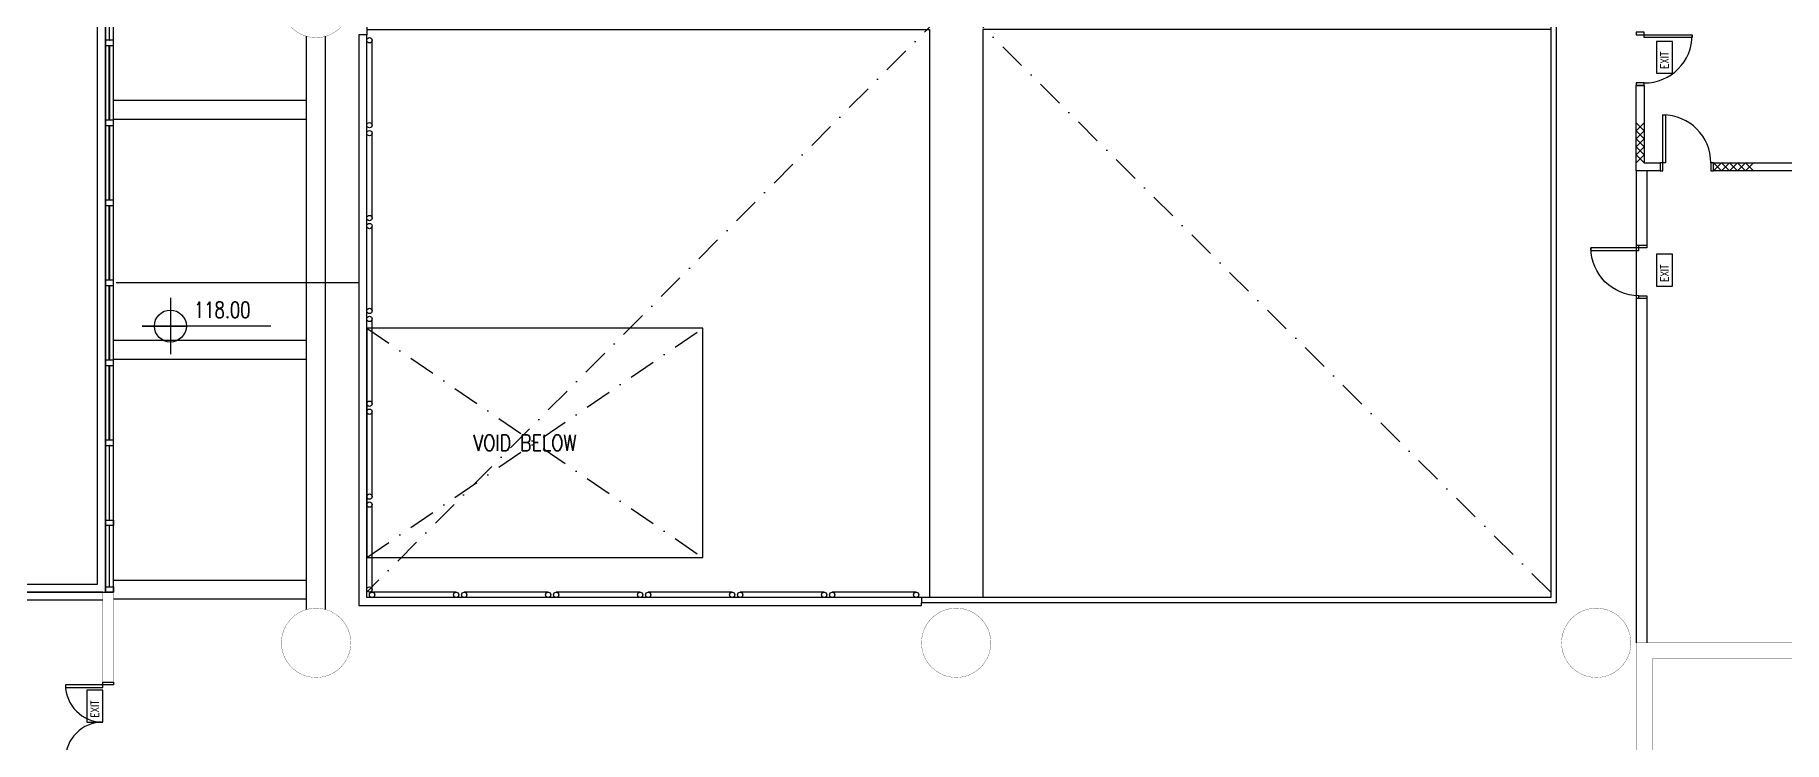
# Model space of a CAD drawing. Extents: x -163000 to 184253, y -124935 to 90032.
# Drawn here: x -23271 to 9521, y -19061 to -5800 of the extents above; entities that cross this region are included whole.
import ezdxf

# ---------------------------------------------------------------- set-up
doc = ezdxf.new("R2010")
doc.units = 0
doc.header["$LTSCALE"] = 1000
doc.header["$MEASUREMENT"] = 0
doc.linetypes.add('s3118a$0$DASHDOT', pattern=[1, 0.5, -0.25, 0, -0.25])
doc.layers.get('0').update_dxf_attribs({"linetype": 'CONTINUOUS'})
for name, color, linetype in [('s3118a$0$20', 7, 'CONTINUOUS'), ('s3118a$0$22', 7, 'CONTINUOUS'), ('s3118a$0$23', 7, 'CONTINUOUS'), ('s3118a$0$25', 7, 'CONTINUOUS'), ('s3118a$0$30', 7, 'CONTINUOUS'), ('s3118a$0$48', 7, 'CONTINUOUS'), ('s3118a$0$56', 7, 'CONTINUOUS'), ('s3118a$0$6', 7, 'CONTINUOUS'), ('s3118a$0$7', 7, 'CONTINUOUS'), ('s3118a$0$9', 7, 'CONTINUOUS'), ('s3118a$0$N-STEEL BEAM', 6, 'CONTINUOUS'), ('s3118a$0$N-TXT', 3, 'CONTINUOUS'), ('s3118a$0$s3118a$0$23', 7, 'CONTINUOUS'), ('s3118a$0$T-N-BD-8-2-2011', 2, 'CONTINUOUS'), ('s4118a$0$30', 2, 'CONTINUOUS'), ('s4118a$0$56', 7, 'CONTINUOUS'), ('s4118a$0$9', 7, 'CONTINUOUS')]:
    doc.layers.add(name, color=color, linetype=linetype)
doc.styles.add('s3118a$0$STANDARD', font='romans.shx', dxfattribs={"width": 0.75})
doc.styles.add('s4118a$0$STANDARD', font='SIMPLEX')

# ---------------------------------------------------------------- blocks, each defined once
blk = doc.blocks.new('s4118a$0$D1500A')
at = {"layer": 's4118a$0$30', "color": 5, "linetype": 'Continuous'}
for points in [[(0, 0), (0.05, 0), (0.05, 0.9), (0.1, 0.9), (0.1, 0.2), (0, 0.2), (0, 0)], [(1.5, 0), (1.45, 0), (1.45, 0.9), (1.4, 0.9), (1.4, 0.2), (1.5, 0.2), (1.5, 0)]]:
    blk.add_lwpolyline(points, dxfattribs=at)
for centre, start, end in [((0.05, 0.2), 0, 90), ((1.450002, 0.2), 90, 180)]:
    blk.add_arc(centre, 0.700001, start, end, dxfattribs=at)
blk = doc.blocks.new('s4118a$0$EXIT')
at = {"layer": 's4118a$0$56', "color": 1, "linetype": 'Continuous'}
blk.add_lwpolyline([(0, 0), (0.6, 0), (0.6, 0.3), (0, 0.3)], close=True, dxfattribs=at)
at = {"layer": 's4118a$0$56', "color": 1, "linetype": 'Continuous', "style": 's4118a$0$STANDARD', "width": 0.8}
blk.add_text('EXIT', height=0.15, rotation=0.00006, dxfattribs=at).set_placement((0.0816, 0.0747))
blk = doc.blocks.new('s4118a')
at = {"layer": 's4118a$0$9', "color": 14, "linetype": 'Continuous', "const_width": 5}
for points in [[(6750, -18250), (6750, -19963), (5482, -32837)], [(7050, -18250), (7050, -19963), (5651, -34188)]]:
    blk.add_lwpolyline(points, dxfattribs=at)
at = {"xscale": 999.9979999999999, "yscale": 999.9979999999999, "zscale": 1000, "rotation": 90}
for name, p in [('s4118a$0$D1500A', (-21800, -19437)), ('s4118a$0$EXIT', (-22000, -18687))]:
    blk.add_blockref(name, p, dxfattribs=at)
blk = doc.blocks.new('s3118a$0$CHAT15')
at = {"layer": 's3118a$0$22', "color": 1, "linetype": 'Continuous'}
for points in [[(0, 0), (0.15, 0.15), (0.3, 0), (0.45, 0.15), (0.6, 0), (0.75, 0.15)], [(0, 0.15), (0.15, 0), (0.3, 0.15), (0.45, 0), (0.6, 0.15), (0.75, 0)]]:
    blk.add_lwpolyline(points, dxfattribs=at)
blk = doc.blocks.new('s3118a$0$EXIT')
at = {"layer": 's3118a$0$56', "color": 1, "linetype": 'Continuous'}
blk.add_lwpolyline([(0, 0), (0.6, 0), (0.6, 0.3), (0, 0.3)], close=True, dxfattribs=at)
at = {"layer": 's3118a$0$56', "color": 1, "linetype": 'Continuous', "style": 's3118a$0$STANDARD', "width": 0.8}
blk.add_text('EXIT', height=0.15, dxfattribs=at).set_placement((0.0816, 0.0747))
blk = doc.blocks.new('s3118a$0$D1000B')
at = {"layer": 's3118a$0$30', "color": 15, "linetype": 'Continuous'}
blk.add_lwpolyline([(0.05, 0.15), (0.05, 1.05), (0.1, 1.05), (0.1, 0.15), (0, 0.15), (0, 0), (0.05, 0), (0.05, 0.15)], dxfattribs=at)
blk.add_lwpolyline([(0.95, 0), (1, 0), (1, 0.15), (0.95, 0.15)], close=True, dxfattribs=at)
blk.add_arc((0.05, 0.15), 0.9, 0, 90, dxfattribs=at)

msp = doc.modelspace()

# ---------------------------------------------------------------- linework, layer by layer
msp.add_lwpolyline([(-30650, -16250), (-21950, -16250), (-21950, 5850), (-30650, 5850)], close=True)
at = {"layer": 's3118a$0$20', "color": 14, "linetype": 'Continuous'}
for p, q in [((6750, -8350), (6750, -6750)), ((6900, -6750), (6750, -6750)), ((6900, -6750), (6900, -8200)), ((7200, -8350), (6750, -8350)), ((6900, -8200), (7200, -8200)), ((7200, -8200), (7200, -8350)), ((6750, -9741), (6950, -9741)), ((6950, -10741), (6750, -10741))]:
    msp.add_line(p, q, dxfattribs=at)
for points in [[(8200, -8350), (8200, -8200), (36157, -8200), (46207, -18250)], [(45995, -18250), (36095, -8350), (8200, -8350)]]:
    msp.add_lwpolyline(points, dxfattribs=at)
at = {"layer": 's3118a$0$20', "color": 14, "linetype": 'Continuous', "const_width": 5}
msp.add_lwpolyline([(-22000, -17937), (-21800, -17937), (-21800, -16250), (-22000, -16250)], close=True, dxfattribs=at)
at = {"layer": 's3118a$0$23', "color": 14, "linetype": 's3118a$0$DASHDOT'}
for p, q in [((5050, 5950), (-17050, -16250)), ((5150, -16250), (-17050, 5850)), ((-17050, -15600), (-10750, -11300)), ((-17050, -11300), (-10750, -15600))]:
    msp.add_line(p, q, dxfattribs=at)
at = {"layer": 's3118a$0$23', "color": 14, "linetype": 'Continuous'}
for p, q in [((6750, -8350), (6750, -9741)), ((6950, -8350), (6950, -9741)), ((6750, -9741), (6750, -10741)), ((6750, -10741), (6750, -17200)), ((6950, -10741), (6950, -17200)), ((-22000, -16250), (-30000, -16250)), ((-22000, -16400), (-30000, -16400))]:
    msp.add_line(p, q, dxfattribs=at)
for points in [[(-17050, 5850), (-17050, -5800), (-17150, -5800)], [(5150, 5850), (5150, -16350), (-6650, -16350), (-6650, -16450)], [(5250, 5850), (5250, -16450), (-6650, -16450)]]:
    msp.add_lwpolyline(points, dxfattribs=at)
for points in [[(-21950, -16250), (-21800, -16250), (-21800, 5400), (-21950, 5400)], [(-17050, -15600), (-10750, -15600), (-10750, -11300), (-17050, -11300)], [(-21800, -16250), (-21950, -16250), (-21950, -16150), (-21800, -16150)]]:
    msp.add_lwpolyline(points, close=True, dxfattribs=at)
at = {"layer": 's3118a$0$23', "color": 3, "linetype": 'Continuous'}
for points in [[(-17150, -5800), (-17200, -5800), (-17200, -16500), (-6650, -16500), (-6650, -16450)], [(-6650, -16350), (-17050, -16350), (-17050, -5800)]]:
    msp.add_lwpolyline(points, dxfattribs=at)
at = {"layer": 's3118a$0$25', "color": 10, "linetype": 'Continuous'}
for p, q in [((-16950, -7491), (-16950, -5900)), ((-16950, -9233), (-16950, -7641)), ((-16950, -10975), (-16950, -9383)), ((-16950, -12716), (-16950, -11125)), ((-16950, -14458), (-16950, -12866)), ((-16950, -16200), (-16950, -14608)), ((-15375, -16250), (-16950, -16250)), ((-13650, -16250), (-15225, -16250)), ((-11925, -16250), (-13500, -16250)), ((-10200, -16250), (-11775, -16250)), ((-8475, -16250), (-10050, -16250)), ((-6750, -16250), (-8325, -16250))]:
    msp.add_line(p, q, dxfattribs=at)
for centre in [(-17000, -5900), (-17000, -7491), (-17000, -7641), (-17000, -9233), (-17000, -9383), (-17000, -10975), (-17000, -11125), (-17000, -12716), (-17000, -12866), (-17000, -14458), (-17000, -14608), (-17000, -16200), (-16950, -16300), (-15375, -16300), (-15225, -16300), (-13650, -16300), (-13500, -16300), (-11925, -16300), (-11775, -16300), (-10200, -16300), (-10050, -16300), (-8475, -16300), (-8325, -16300), (-6750, -16300)]:
    msp.add_circle(centre, 50, dxfattribs=at)
at = {"layer": 's3118a$0$6', "color": 14, "linetype": 'Continuous', "const_width": 5}
for points in [[(-17350, -5200, 1), (-18650, -5200, 1)], [(-17350, -17200, 1), (-18650, -17200, 1)], [(-5350, -17200, 1), (-6650, -17200, 1)], [(6650, -17200, 1), (5350, -17200, 1)]]:
    msp.add_lwpolyline(points, format="xyb", close=True, dxfattribs=at)
at = {"layer": 's3118a$0$7', "color": 15, "linetype": 'Continuous'}
msp.add_line((-17200, -10450), (-21750, -10450), dxfattribs=at)
at = {"layer": 's3118a$0$7', "color": 14, "linetype": 'Continuous'}
for points in [[(-17050, -5700), (-6500, -5700), (-6500, -16350)], [(5150, -5700), (-5500, -5700), (-5500, -16350)]]:
    msp.add_lwpolyline(points, dxfattribs=at)
at = {"layer": 's3118a$0$9', "color": 14, "linetype": 'Continuous', "const_width": 5}
for points in [[(6750, -18250), (6750, -17200), (17350, -17200)], [(7050, -18250), (7050, -17500), (17424, -17500)]]:
    msp.add_lwpolyline(points, dxfattribs=at)
at = {"layer": 's3118a$0$N-STEEL BEAM'}
for p, q in [((-18178, -16575), (-18178, -5825)), ((-17822, -16575), (-17822, -5825)), ((-21800, -7022), (-18178, -7022)), ((-21800, -7378), (-18178, -7378)), ((-21800, -11522), (-18178, -11522)), ((-21800, -11878), (-18178, -11878)), ((-21800, -16022), (-18178, -16022)), ((-21800, -16378), (-18178, -16378))]:
    msp.add_line(p, q, dxfattribs=at)
at = {"layer": 's3118a$0$N-TXT'}
for p, q in [((-20733, -10731), (-20733, -11787)), ((-20733, -10959), (-20733, -11559)), ((-21260, -11259), (-20433, -11259)), ((-18852, -11259), (-21260, -11259))]:
    msp.add_line(p, q, dxfattribs=at)
msp.add_circle((-20733, -11259), 300, dxfattribs=at)
at = {"layer": 's3118a$0$s3118a$0$23', "color": 14, "linetype": 'Continuous'}
for points in [[(-21950, -16250), (-21800, -16250), (-21800, 5400), (-21950, 5400)], [(-21879, -5900), (-21871, -5900), (-21871, -4500), (-21879, -4500)], [(-21800, -5900), (-21950, -5900), (-21950, -6000), (-21800, -6000)], [(-21879, -6000), (-21871, -6000), (-21871, -7400), (-21879, -7400)], [(-21800, -7400), (-21950, -7400), (-21950, -7500), (-21800, -7500)], [(-21879, -7500), (-21871, -7500), (-21871, -8900), (-21879, -8900)], [(-21800, -8900), (-21950, -8900), (-21950, -9000), (-21800, -9000)], [(-21879, -9000), (-21871, -9000), (-21871, -10400), (-21879, -10400)], [(-21800, -10400), (-21950, -10400), (-21950, -10500), (-21800, -10500)], [(-21879, -10500), (-21871, -10500), (-21871, -11900), (-21879, -11900)], [(-21800, -11900), (-21950, -11900), (-21950, -12000), (-21800, -12000)], [(-21879, -12000), (-21871, -12000), (-21871, -13400), (-21879, -13400)], [(-21800, -13400), (-21950, -13400), (-21950, -13500), (-21800, -13500)], [(-21879, -14900), (-21871, -14900), (-21871, -13500), (-21879, -13500)], [(-21800, -15000), (-21950, -15000), (-21950, -14900), (-21800, -14900)], [(-21800, -16250), (-21950, -16250), (-21950, -16150), (-21800, -16150)]]:
    msp.add_lwpolyline(points, close=True, dxfattribs=at)
msp.add_lwpolyline([(-21871, -16150), (-21871, -15000), (-21879, -15000), (-21879, -16150)], dxfattribs=at)
at = {"layer": 's3118a$0$T-N-BD-8-2-2011'}
msp.add_lwpolyline([(-30500, -5850), (-30500, -16100), (-22100, -16100), (-22100, 5700), (-30500, 5700), (-30500, -4550)], dxfattribs=at)

# ---------------------------------------------------------------- block references
at = {"yscale": 999.9979999999999, "zscale": 1000}
for name, p, xscale, rotation in [('s3118a$0$D1000B', (6750, -5750), 999.9979999999999, 270), ('s3118a$0$EXIT', (7430, -6519), 999.9979999999999, 90), ('s3118a$0$CHAT15', (6900, -8200), 999.9979999999999, 90), ('s3118a$0$D1000B', (6950, -9741), -999.9979999999999, 90), ('s3118a$0$EXIT', (7430, -10511), 999.9979999999999, 90)]:
    msp.add_blockref(name, p, dxfattribs=dict(at, xscale=xscale, rotation=rotation))
at = {"xscale": 999.9979999999999, "yscale": 999.9979999999999, "zscale": 1000}
for name, p in [('s3118a$0$D1000B', (7200, -8350)), ('s3118a$0$CHAT15', (8200, -8350))]:
    msp.add_blockref(name, p, dxfattribs=at)
msp.add_blockref('s4118a', (0, 0))

# ---------------------------------------------------------------- texts
at = {"style": 's3118a$0$STANDARD', "width": 0.75}
msp.add_text('118.00', height=300, dxfattribs=at).set_placement((-20291, -11106))
at = {"layer": 's3118a$0$48', "color": 15, "linetype": 'Continuous', "style": 's3118a$0$STANDARD', "width": 0.8}
msp.add_text('VOID BELOW', height=300, dxfattribs=at).set_placement((-15051, -13600))

doc.saveas('drawing.dxf')
